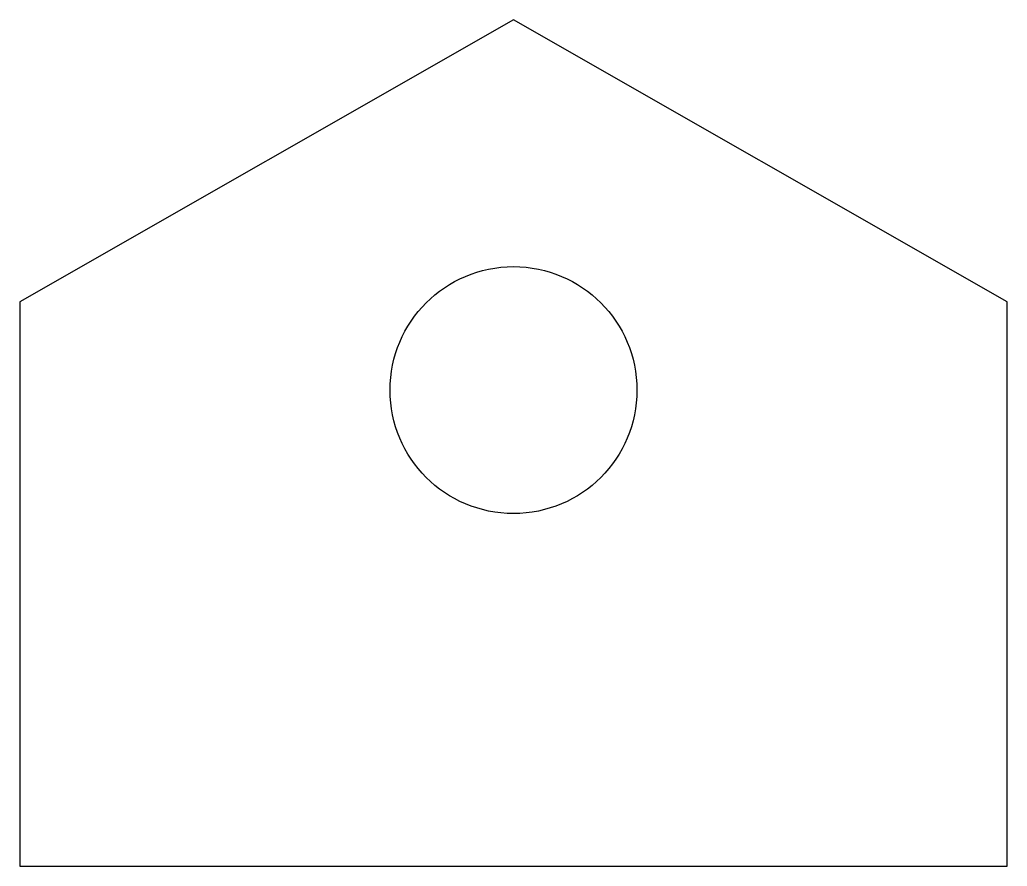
# Model space of a CAD drawing. Header units: centimetres. Extents: x -26.8 to -25.4, y -5.67 to -4.47.
import ezdxf

# ---------------------------------------------------------------- set-up
doc = ezdxf.new("R2010")
doc.units = ezdxf.units.CM

msp = doc.modelspace()

# ---------------------------------------------------------------- linework, layer by layer
at = {"color": 7, "linetype": 'Continuous', "lineweight": 25}
for p, q in [((-26.1, -4.475), (-26.8, -4.875)), ((-25.4, -4.875), (-26.1, -4.475)), ((-26.8, -4.875), (-26.8, -5.675)), ((-25.4, -5.675), (-25.4, -4.875)), ((-26.8, -5.675), (-25.4, -5.675))]:
    msp.add_line(p, q, dxfattribs=at)
msp.add_circle((-26.1, -5), 0.175, dxfattribs=at)

doc.saveas('drawing.dxf')
